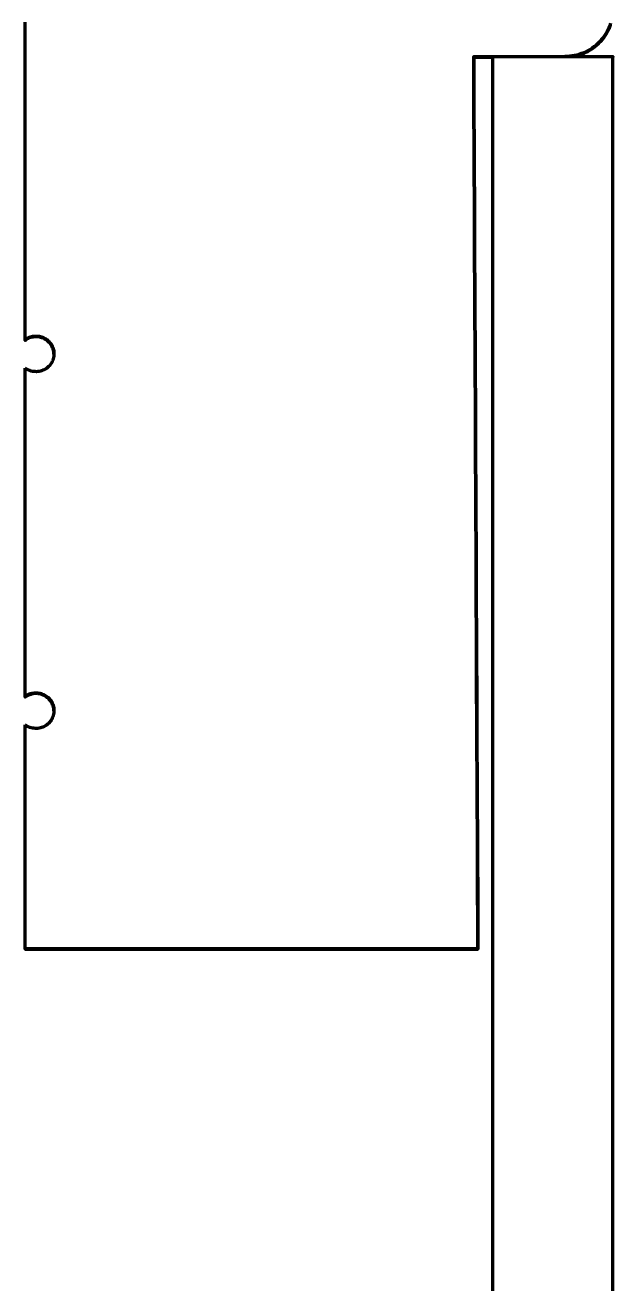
# Model space of a CAD drawing. Header units: millimetres. Extents: x 10 to 410, y 10 to 287.
# Drawn here: x 332.282 to 333.271, y 130.437 to 132.554 of the extents above; entities that cross this region are included whole.
import ezdxf

# ---------------------------------------------------------------- set-up
doc = ezdxf.new("R2010")
doc.units = ezdxf.units.MM
doc.layers.add('SECTION', color=1, linetype='CONTINUOUS', lineweight=70)

msp = doc.modelspace()

# ---------------------------------------------------------------- linework, layer by layer
at = {"layer": 'SECTION'}
for points in [[(332.2825, 132.025), (332.2825, 132.0493), (332.2825, 132.0735), (332.2825, 132.0978), (332.2825, 132.122), (332.2825, 132.1463), (332.2825, 132.1706), (332.2825, 132.1948), (332.2825, 132.2191), (332.2825, 132.2433), (332.2825, 132.2676), (332.2825, 132.2918), (332.2825, 132.3161), (332.2825, 132.3403), (332.2825, 132.3646), (332.2825, 132.3889), (332.2825, 132.4131), (332.2825, 132.4374), (332.2825, 132.4616), (332.2825, 132.4859), (332.2825, 132.5101), (332.2825, 132.5344), (332.2825, 132.5587)], [(333.2676, 132.5571), (333.2663, 132.5532), (333.2647, 132.5494), (333.263, 132.5457), (333.2611, 132.5421), (333.259, 132.5386), (333.2568, 132.5353), (333.2543, 132.532), (333.2517, 132.5289), (333.249, 132.5259), (333.2461, 132.523), (333.243, 132.5203), (333.2399, 132.5177), (333.2366, 132.5153), (333.2332, 132.5131), (333.2296, 132.5111), (333.226, 132.5092), (333.2223, 132.5075), (333.2185, 132.506), (333.2147, 132.5047), (333.2107, 132.5036), (333.2068, 132.5027), (333.2028, 132.502), (333.1987, 132.5015), (333.1947, 132.5012), (333.1906, 132.5011)], [(333.267, 132.5538), (333.2657, 132.5505), (333.2644, 132.5472), (333.2628, 132.544), (333.2612, 132.5409), (333.2594, 132.5379), (333.2574, 132.5349), (333.2554, 132.532), (333.2532, 132.5292), (333.2509, 132.5265), (333.2485, 132.524), (333.2459, 132.5215), (333.2433, 132.5191), (333.2405, 132.5169), (333.2377, 132.5148), (333.2348, 132.5128), (333.2318, 132.5109), (333.2287, 132.5092), (333.2255, 132.5076), (333.2223, 132.5062), (333.219, 132.5049), (333.2157, 132.5037), (333.2123, 132.5027), (333.2088, 132.5018), (333.2054, 132.5011)], [(333.0443, 131.0012), (333.0441, 131.0495), (333.0438, 131.0979), (333.0436, 131.1463), (333.0434, 131.1947), (333.0432, 131.2431), (333.0429, 131.2915), (333.0427, 131.3398), (333.0425, 131.3882), (333.0422, 131.4366), (333.042, 131.485), (333.0418, 131.5334), (333.0416, 131.5818), (333.0413, 131.6302), (333.0411, 131.6785), (333.0409, 131.7269), (333.0406, 131.7753), (333.0404, 131.8237), (333.0402, 131.8721), (333.04, 131.9205), (333.0397, 131.9688), (333.0395, 132.0172), (333.0393, 132.0656), (333.0391, 132.114), (333.0388, 132.1624), (333.0386, 132.2108), (333.0384, 132.2592), (333.0381, 132.3075), (333.0379, 132.3559), (333.0377, 132.4043), (333.0375, 132.4527), (333.0372, 132.5011)], [(333.0372, 132.5011), (333.0422, 132.5011), (333.0471, 132.5011), (333.0521, 132.5011), (333.057, 132.5011), (333.062, 132.5011), (333.0669, 132.5011), (333.0719, 132.5011), (333.0768, 132.5011), (333.0818, 132.5011), (333.0867, 132.5011), (333.0917, 132.5011), (333.0966, 132.5011), (333.1015, 132.5011), (333.1065, 132.5011), (333.1114, 132.5011), (333.1164, 132.5011), (333.1213, 132.5011), (333.1263, 132.5011), (333.1312, 132.5011), (333.1362, 132.5011), (333.1411, 132.5011), (333.1461, 132.5011), (333.151, 132.5011), (333.156, 132.5011), (333.1609, 132.5011), (333.1659, 132.5011), (333.1708, 132.5011), (333.1758, 132.5011), (333.1807, 132.5011), (333.1857, 132.5011), (333.1906, 132.5011)], [(333.0372, 132.5011), (333.0372, 132.5011), (333.0372, 132.501), (333.0372, 132.501), (333.0372, 132.501), (333.0372, 132.501), (333.0372, 132.5009), (333.0372, 132.5009), (333.0372, 132.5009), (333.0372, 132.5009), (333.0372, 132.5008), (333.0372, 132.5008), (333.0372, 132.5008), (333.0372, 132.5008), (333.0372, 132.5008), (333.0372, 132.5007), (333.0372, 132.5007), (333.0372, 132.5007), (333.0372, 132.5007), (333.0372, 132.5006), (333.0372, 132.5006), (333.0372, 132.5006), (333.0372, 132.5006), (333.0372, 132.5005), (333.0372, 132.5005), (333.0372, 132.5005), (333.0372, 132.5005), (333.0372, 132.5005), (333.0372, 132.5004), (333.0372, 132.5004), (333.0372, 132.5004), (333.0372, 132.5004)], [(333.0372, 132.5004), (333.0372, 132.5003), (333.0372, 132.5003), (333.0372, 132.5003), (333.0372, 132.5003), (333.0372, 132.5003), (333.0372, 132.5002), (333.0372, 132.5002), (333.0372, 132.5002), (333.0372, 132.5002), (333.0372, 132.5002), (333.0372, 132.5001), (333.0372, 132.5001), (333.0372, 132.5001), (333.0372, 132.5001), (333.0372, 132.5001), (333.0372, 132.5), (333.0372, 132.5), (333.0372, 132.5), (333.0372, 132.5), (333.0372, 132.5), (333.0372, 132.4999), (333.0372, 132.4999), (333.0372, 132.4999), (333.0372, 132.4999), (333.0372, 132.4999), (333.0372, 132.4998), (333.0372, 132.4998), (333.0372, 132.4998), (333.0372, 132.4998), (333.0372, 132.4998), (333.0372, 132.4997)], [(333.0372, 132.5004), (333.0375, 132.452), (333.0377, 132.4036), (333.0379, 132.3552), (333.0382, 132.3068), (333.0384, 132.2584), (333.0386, 132.2101), (333.0388, 132.1617), (333.0391, 132.1133), (333.0393, 132.0649), (333.0395, 132.0165), (333.0398, 131.9681), (333.04, 131.9197), (333.0402, 131.8714), (333.0404, 131.823), (333.0407, 131.7746), (333.0409, 131.7262), (333.0411, 131.6778), (333.0413, 131.6294), (333.0416, 131.5811), (333.0418, 131.5327), (333.042, 131.4843), (333.0423, 131.4359), (333.0425, 131.3875), (333.0427, 131.3391), (333.0429, 131.2907), (333.0432, 131.2424), (333.0434, 131.194), (333.0436, 131.1456), (333.0439, 131.0972), (333.0441, 131.0488), (333.0443, 131.0004)], [(333.0443, 131.0011), (333.0441, 131.0494), (333.0438, 131.0978), (333.0436, 131.1461), (333.0434, 131.1944), (333.0432, 131.2428), (333.0429, 131.2911), (333.0427, 131.3395), (333.0425, 131.3878), (333.0422, 131.4362), (333.042, 131.4845), (333.0418, 131.5328), (333.0416, 131.5812), (333.0413, 131.6295), (333.0411, 131.6779), (333.0409, 131.7262), (333.0407, 131.7746), (333.0404, 131.8229), (333.0402, 131.8713), (333.04, 131.9196), (333.0397, 131.9679), (333.0395, 132.0163), (333.0393, 132.0646), (333.0391, 132.113), (333.0388, 132.1613), (333.0386, 132.2097), (333.0384, 132.258), (333.0382, 132.3064), (333.0379, 132.3547), (333.0377, 132.403), (333.0375, 132.4514), (333.0372, 132.4997)], [(333.0373, 132.4997), (333.0383, 132.4997), (333.0393, 132.4997), (333.0404, 132.4997), (333.0414, 132.4997), (333.0425, 132.4997), (333.0435, 132.4997), (333.0445, 132.4997), (333.0456, 132.4997), (333.0466, 132.4997), (333.0477, 132.4997), (333.0487, 132.4997), (333.0497, 132.4997), (333.0508, 132.4997), (333.0518, 132.4997), (333.0529, 132.4997), (333.0539, 132.4997), (333.0549, 132.4997), (333.056, 132.4997), (333.057, 132.4997), (333.0581, 132.4997), (333.0591, 132.4997), (333.0602, 132.4997), (333.0612, 132.4997), (333.0622, 132.4997), (333.0633, 132.4997), (333.0643, 132.4997), (333.0654, 132.4997), (333.0664, 132.4997), (333.0674, 132.4997), (333.0685, 132.4997), (333.0695, 132.4997)], [(333.0695, 132.5011), (333.076, 132.5011), (333.0825, 132.5011), (333.089, 132.5011), (333.0956, 132.5011), (333.1021, 132.5011), (333.1086, 132.5011), (333.1151, 132.5011), (333.1216, 132.5011), (333.1281, 132.5011), (333.1346, 132.5011), (333.1411, 132.5011), (333.1476, 132.5011), (333.1541, 132.5011), (333.1607, 132.5011), (333.1672, 132.5011), (333.1737, 132.5011), (333.1802, 132.5011), (333.1867, 132.5011), (333.1932, 132.5011), (333.1997, 132.5011), (333.2062, 132.5011), (333.2127, 132.5011), (333.2192, 132.5011), (333.2258, 132.5011), (333.2323, 132.5011), (333.2388, 132.5011), (333.2453, 132.5011), (333.2518, 132.5011), (333.2583, 132.5011), (333.2648, 132.5011), (333.2713, 132.5011)], [(333.0695, 130.3297), (333.0695, 130.4504), (333.0695, 130.571), (333.0695, 130.6916), (333.0695, 130.8123), (333.0695, 130.9329), (333.0695, 131.0535), (333.0695, 131.1741), (333.0695, 131.2948), (333.0695, 131.4154), (333.0695, 131.536), (333.0695, 131.6567), (333.0695, 131.7773), (333.0695, 131.8979), (333.0695, 132.0186), (333.0695, 132.1392), (333.0695, 132.2598), (333.0695, 132.3805), (333.0695, 132.5011)], [(333.2713, 132.5011), (333.2713, 132.5011), (333.2713, 132.5011), (333.2713, 132.501), (333.2713, 132.501), (333.2713, 132.501), (333.2713, 132.5009), (333.2713, 132.5009), (333.2713, 132.5009), (333.2713, 132.5009), (333.2713, 132.5008), (333.2713, 132.5008), (333.2713, 132.5008), (333.2713, 132.5008), (333.2713, 132.5007), (333.2713, 132.5007), (333.2713, 132.5007), (333.2713, 132.5006), (333.2713, 132.5006), (333.2713, 132.5006), (333.2713, 132.5006), (333.2713, 132.5005), (333.2713, 132.5005), (333.2713, 132.5005), (333.2713, 132.5005), (333.2713, 132.5004), (333.2713, 132.5004), (333.2713, 132.5004), (333.2713, 132.5003), (333.2713, 132.5003), (333.2713, 132.5003), (333.2713, 132.5003)], [(333.2713, 130.376), (333.2713, 130.4941), (333.2713, 130.6122), (333.2713, 130.7302), (333.2713, 130.8483), (333.2713, 130.9663), (333.2713, 131.0844), (333.2713, 131.2025), (333.2713, 131.3205), (333.2713, 131.4386), (333.2713, 131.5566), (333.2713, 131.6747), (333.2713, 131.7928), (333.2713, 131.9108), (333.2713, 132.0289), (333.2713, 132.1469), (333.2713, 132.265), (333.2713, 132.383), (333.2713, 132.5011)], [(333.2713, 132.5003), (333.2713, 132.5002), (333.2713, 132.5002), (333.2713, 132.5002), (333.2713, 132.5002), (333.2713, 132.5002), (333.2713, 132.5002), (333.2713, 132.5002), (333.2713, 132.5001), (333.2713, 132.5001), (333.2713, 132.5001), (333.2713, 132.5001), (333.2713, 132.5001), (333.2713, 132.5001), (333.2713, 132.5), (333.2713, 132.5), (333.2713, 132.5), (333.2713, 132.5), (333.2713, 132.5), (333.2713, 132.5), (333.2713, 132.4999), (333.2713, 132.4999), (333.2713, 132.4999), (333.2713, 132.4999), (333.2713, 132.4999), (333.2713, 132.4999), (333.2713, 132.4998), (333.2713, 132.4998), (333.2713, 132.4998), (333.2713, 132.4998), (333.2713, 132.4998), (333.2713, 132.4998)], [(333.2713, 130.3757), (333.2713, 130.4937), (333.2713, 130.6118), (333.2713, 130.7298), (333.2713, 130.8478), (333.2713, 130.9658), (333.2713, 131.0839), (333.2713, 131.2019), (333.2713, 131.3199), (333.2713, 131.438), (333.2713, 131.556), (333.2713, 131.674), (333.2713, 131.7921), (333.2713, 131.9101), (333.2713, 132.0281), (333.2713, 132.1462), (333.2713, 132.2642), (333.2713, 132.3822), (333.2713, 132.5003)], [(333.2713, 130.3755), (333.2713, 130.4935), (333.2713, 130.6115), (333.2713, 130.7295), (333.2713, 130.8475), (333.2713, 130.9656), (333.2713, 131.0836), (333.2713, 131.2016), (333.2713, 131.3196), (333.2713, 131.4376), (333.2713, 131.5556), (333.2713, 131.6736), (333.2713, 131.7917), (333.2713, 131.9097), (333.2713, 132.0277), (333.2713, 132.1457), (333.2713, 132.2637), (333.2713, 132.3817), (333.2713, 132.4998)], [(332.2825, 132.025), (332.2842, 132.0262), (332.2859, 132.0272), (332.2878, 132.0282), (332.2897, 132.029), (332.2916, 132.0297), (332.2936, 132.0302), (332.2956, 132.0306), (332.2977, 132.0309), (332.2997, 132.031), (332.3018, 132.031), (332.3039, 132.0308), (332.3059, 132.0306), (332.3079, 132.0301), (332.3099, 132.0296), (332.3119, 132.0289), (332.3137, 132.0281), (332.3156, 132.0271), (332.3173, 132.026), (332.319, 132.0249), (332.3206, 132.0236), (332.3221, 132.0221), (332.3235, 132.0206), (332.3248, 132.019), (332.326, 132.0174), (332.3271, 132.0156), (332.328, 132.0138), (332.3289, 132.0119), (332.3295, 132.0099), (332.3301, 132.0079), (332.3305, 132.0059), (332.3308, 132.0039)], [(332.3309, 132.0005), (332.3308, 132.0027), (332.3305, 132.0048), (332.33, 132.0069), (332.3295, 132.0089), (332.3287, 132.0109), (332.3279, 132.0128), (332.3268, 132.0147), (332.3257, 132.0165), (332.3244, 132.0182), (332.3231, 132.0198), (332.3216, 132.0213), (332.32, 132.0228), (332.3183, 132.024), (332.3165, 132.0252), (332.3147, 132.0263), (332.3127, 132.0272), (332.3108, 132.0279), (332.3087, 132.0286), (332.3067, 132.0291), (332.3046, 132.0294), (332.3025, 132.0296), (332.3003, 132.0297), (332.2982, 132.0296), (332.2961, 132.0293), (332.294, 132.0289), (332.2919, 132.0284), (332.2899, 132.0277), (332.288, 132.0269), (332.2861, 132.026), (332.2842, 132.0249), (332.2825, 132.0237)], [(332.2825, 132.025), (332.2825, 132.025), (332.2825, 132.025), (332.2825, 132.0249), (332.2825, 132.0249), (332.2825, 132.0249), (332.2825, 132.0249), (332.2825, 132.0248), (332.2825, 132.0248), (332.2825, 132.0248), (332.2825, 132.0248), (332.2825, 132.0248), (332.2825, 132.0247), (332.2825, 132.0247), (332.2825, 132.0247), (332.2825, 132.0247), (332.2825, 132.0246), (332.2825, 132.0246), (332.2825, 132.0246), (332.2825, 132.0246), (332.2825, 132.0245), (332.2825, 132.0245), (332.2825, 132.0245), (332.2825, 132.0245), (332.2825, 132.0245), (332.2825, 132.0244), (332.2825, 132.0244), (332.2825, 132.0244), (332.2825, 132.0244), (332.2825, 132.0243), (332.2825, 132.0243), (332.2825, 132.0243)], [(332.2825, 132.0237), (332.2825, 132.0237), (332.2825, 132.0237), (332.2825, 132.0238), (332.2825, 132.0238), (332.2825, 132.0239), (332.2825, 132.0239), (332.2825, 132.0239), (332.2825, 132.024), (332.2825, 132.024), (332.2825, 132.0241), (332.2825, 132.0241), (332.2825, 132.0241), (332.2825, 132.0242), (332.2825, 132.0242), (332.2825, 132.0243), (332.2825, 132.0243), (332.2825, 132.0244), (332.2825, 132.0244), (332.2825, 132.0244), (332.2825, 132.0245), (332.2825, 132.0245), (332.2825, 132.0246), (332.2825, 132.0246), (332.2825, 132.0246), (332.2825, 132.0247), (332.2825, 132.0247), (332.2825, 132.0248), (332.2825, 132.0248), (332.2825, 132.0248), (332.2825, 132.0249), (332.2825, 132.0249)], [(332.2825, 132.0243), (332.2825, 132.0243), (332.2825, 132.0242), (332.2825, 132.0242), (332.2825, 132.0242), (332.2825, 132.0242), (332.2825, 132.0242), (332.2825, 132.0241), (332.2825, 132.0241), (332.2825, 132.0241), (332.2825, 132.0241), (332.2825, 132.0241), (332.2825, 132.024), (332.2825, 132.024), (332.2825, 132.024), (332.2825, 132.024), (332.2825, 132.024), (332.2825, 132.0239), (332.2825, 132.0239), (332.2825, 132.0239), (332.2825, 132.0239), (332.2825, 132.0239), (332.2825, 132.0238), (332.2825, 132.0238), (332.2825, 132.0238), (332.2825, 132.0238), (332.2825, 132.0238), (332.2825, 132.0237), (332.2825, 132.0237), (332.2825, 132.0237), (332.2825, 132.0237), (332.2825, 132.0237)], [(332.3308, 132.0039), (332.3309, 132.0016), (332.3309, 131.9994), (332.3307, 131.9971), (332.3303, 131.9949), (332.3297, 131.9928), (332.329, 131.9906), (332.3282, 131.9885), (332.3272, 131.9865), (332.326, 131.9846), (332.3247, 131.9828), (332.3232, 131.9811), (332.3217, 131.9795), (332.32, 131.978), (332.3182, 131.9766), (332.3163, 131.9754), (332.3144, 131.9743), (332.3123, 131.9733), (332.3102, 131.9726), (332.3081, 131.9719), (332.3059, 131.9715), (332.3036, 131.9712), (332.3014, 131.971), (332.2992, 131.9711), (332.2969, 131.9712), (332.2947, 131.9716), (332.2925, 131.9721), (332.2904, 131.9728), (332.2883, 131.9736), (332.2863, 131.9746), (332.2843, 131.9757), (332.2825, 131.977)], [(332.2825, 131.425), (332.2825, 131.4428), (332.2825, 131.4607), (332.2825, 131.4785), (332.2825, 131.4963), (332.2825, 131.5141), (332.2825, 131.5319), (332.2825, 131.5497), (332.2825, 131.5675), (332.2825, 131.5853), (332.2825, 131.6031), (332.2825, 131.6209), (332.2825, 131.6387), (332.2825, 131.6565), (332.2825, 131.6743), (332.2825, 131.6921), (332.2825, 131.7099), (332.2825, 131.7277), (332.2825, 131.7455), (332.2825, 131.7633), (332.2825, 131.7812), (332.2825, 131.799), (332.2825, 131.8168), (332.2825, 131.8346), (332.2825, 131.8524), (332.2825, 131.8702), (332.2825, 131.888), (332.2825, 131.9058), (332.2825, 131.9236), (332.2825, 131.9414), (332.2825, 131.9592), (332.2825, 131.977)], [(332.2825, 131.425), (332.2842, 131.4262), (332.2859, 131.4273), (332.2878, 131.4282), (332.2897, 131.429), (332.2916, 131.4297), (332.2936, 131.4302), (332.2956, 131.4306), (332.2977, 131.4309), (332.2997, 131.431), (332.3018, 131.431), (332.3039, 131.4309), (332.3059, 131.4306), (332.3079, 131.4302), (332.3099, 131.4296), (332.3119, 131.4289), (332.3137, 131.4281), (332.3156, 131.4271), (332.3173, 131.4261), (332.319, 131.4249), (332.3206, 131.4236), (332.3221, 131.4222), (332.3235, 131.4207), (332.3248, 131.4191), (332.326, 131.4174), (332.3271, 131.4156), (332.328, 131.4138), (332.3289, 131.4119), (332.3295, 131.41), (332.3301, 131.408), (332.3305, 131.4059), (332.3308, 131.4039)], [(332.3309, 131.4006), (332.3308, 131.4027), (332.3305, 131.4048), (332.33, 131.4069), (332.3295, 131.4089), (332.3287, 131.4109), (332.3279, 131.4129), (332.3268, 131.4147), (332.3257, 131.4165), (332.3244, 131.4182), (332.3231, 131.4199), (332.3216, 131.4214), (332.32, 131.4228), (332.3183, 131.4241), (332.3165, 131.4252), (332.3147, 131.4263), (332.3127, 131.4272), (332.3108, 131.428), (332.3087, 131.4286), (332.3067, 131.4291), (332.3046, 131.4294), (332.3025, 131.4296), (332.3003, 131.4297), (332.2982, 131.4296), (332.2961, 131.4294), (332.294, 131.429), (332.2919, 131.4284), (332.2899, 131.4277), (332.288, 131.4269), (332.2861, 131.426), (332.2842, 131.4249), (332.2825, 131.4237)], [(332.2825, 131.425), (332.2825, 131.425), (332.2825, 131.425), (332.2825, 131.425), (332.2825, 131.4249), (332.2825, 131.4249), (332.2825, 131.4249), (332.2825, 131.4249), (332.2825, 131.4249), (332.2825, 131.4248), (332.2825, 131.4248), (332.2825, 131.4248), (332.2825, 131.4248), (332.2825, 131.4247), (332.2825, 131.4247), (332.2825, 131.4247), (332.2825, 131.4247), (332.2825, 131.4246), (332.2825, 131.4246), (332.2825, 131.4246), (332.2825, 131.4246), (332.2825, 131.4246), (332.2825, 131.4245), (332.2825, 131.4245), (332.2825, 131.4245), (332.2825, 131.4245), (332.2825, 131.4244), (332.2825, 131.4244), (332.2825, 131.4244), (332.2825, 131.4244), (332.2825, 131.4243), (332.2825, 131.4243)], [(332.2825, 131.4237), (332.2825, 131.4237), (332.2825, 131.4238), (332.2825, 131.4238), (332.2825, 131.4239), (332.2825, 131.4239), (332.2825, 131.4239), (332.2825, 131.424), (332.2825, 131.424), (332.2825, 131.4241), (332.2825, 131.4241), (332.2825, 131.4241), (332.2825, 131.4242), (332.2825, 131.4242), (332.2825, 131.4243), (332.2825, 131.4243), (332.2825, 131.4243), (332.2825, 131.4244), (332.2825, 131.4244), (332.2825, 131.4245), (332.2825, 131.4245), (332.2825, 131.4245), (332.2825, 131.4246), (332.2825, 131.4246), (332.2825, 131.4247), (332.2825, 131.4247), (332.2825, 131.4247), (332.2825, 131.4248), (332.2825, 131.4248), (332.2825, 131.4249), (332.2825, 131.4249), (332.2825, 131.4249)], [(332.2825, 131.4243), (332.2825, 131.4243), (332.2825, 131.4243), (332.2825, 131.4243), (332.2825, 131.4242), (332.2825, 131.4242), (332.2825, 131.4242), (332.2825, 131.4242), (332.2825, 131.4242), (332.2825, 131.4241), (332.2825, 131.4241), (332.2825, 131.4241), (332.2825, 131.4241), (332.2825, 131.4241), (332.2825, 131.424), (332.2825, 131.424), (332.2825, 131.424), (332.2825, 131.424), (332.2825, 131.424), (332.2825, 131.4239), (332.2825, 131.4239), (332.2825, 131.4239), (332.2825, 131.4239), (332.2825, 131.4239), (332.2825, 131.4238), (332.2825, 131.4238), (332.2825, 131.4238), (332.2825, 131.4238), (332.2825, 131.4238), (332.2825, 131.4237), (332.2825, 131.4237), (332.2825, 131.4237)], [(332.3308, 131.4039), (332.3309, 131.4017), (332.3309, 131.3994), (332.3307, 131.3972), (332.3303, 131.395), (332.3297, 131.3928), (332.329, 131.3906), (332.3282, 131.3886), (332.3272, 131.3866), (332.326, 131.3846), (332.3247, 131.3828), (332.3232, 131.3811), (332.3217, 131.3795), (332.32, 131.378), (332.3182, 131.3766), (332.3163, 131.3754), (332.3144, 131.3743), (332.3123, 131.3734), (332.3102, 131.3726), (332.3081, 131.372), (332.3059, 131.3715), (332.3036, 131.3712), (332.3014, 131.3711), (332.2992, 131.3711), (332.2969, 131.3713), (332.2947, 131.3716), (332.2925, 131.3721), (332.2904, 131.3728), (332.2883, 131.3737), (332.2863, 131.3746), (332.2843, 131.3758), (332.2825, 131.377)], [(332.2825, 131.0011), (332.2825, 131.0132), (332.2825, 131.0253), (332.2825, 131.0374), (332.2825, 131.0496), (332.2825, 131.0617), (332.2825, 131.0738), (332.2825, 131.086), (332.2825, 131.0981), (332.2825, 131.1102), (332.2825, 131.1223), (332.2825, 131.1345), (332.2825, 131.1466), (332.2825, 131.1587), (332.2825, 131.1709), (332.2825, 131.183), (332.2825, 131.1951), (332.2825, 131.2072), (332.2825, 131.2194), (332.2825, 131.2315), (332.2825, 131.2436), (332.2825, 131.2558), (332.2825, 131.2679), (332.2825, 131.28), (332.2825, 131.2921), (332.2825, 131.3043), (332.2825, 131.3164), (332.2825, 131.3285), (332.2825, 131.3407), (332.2825, 131.3528), (332.2825, 131.3649), (332.2825, 131.377)], [(332.2825, 131.0011), (332.3071, 131.0011), (332.3316, 131.0011), (332.3562, 131.0011), (332.3808, 131.0011), (332.4054, 131.0011), (332.4299, 131.0011), (332.4545, 131.0011), (332.4791, 131.0011), (332.5037, 131.0011), (332.5282, 131.0011), (332.5528, 131.0011), (332.5774, 131.0011), (332.6019, 131.0011), (332.6265, 131.0011), (332.6511, 131.0011), (332.6757, 131.0011), (332.7002, 131.0011), (332.7248, 131.0011), (332.7494, 131.0011), (332.774, 131.0011), (332.7985, 131.0011), (332.8231, 131.0011), (332.8477, 131.0011), (332.8723, 131.0011), (332.8968, 131.0011), (332.9214, 131.0011), (332.946, 131.0011), (332.9706, 131.0011), (332.9951, 131.0011), (333.0197, 131.0012), (333.0443, 131.0012)], [(332.2825, 131.0011), (332.2825, 131.001), (332.2825, 131.001), (332.2825, 131.001), (332.2825, 131.001), (332.2825, 131.0009), (332.2825, 131.0009), (332.2825, 131.0009), (332.2825, 131.0009), (332.2825, 131.0009), (332.2825, 131.0008), (332.2825, 131.0008), (332.2825, 131.0008), (332.2825, 131.0008), (332.2825, 131.0007), (332.2825, 131.0007), (332.2825, 131.0007), (332.2825, 131.0007), (332.2825, 131.0006), (332.2825, 131.0006), (332.2825, 131.0006), (332.2825, 131.0006), (332.2825, 131.0005), (332.2825, 131.0005), (332.2825, 131.0005), (332.2825, 131.0005), (332.2825, 131.0005), (332.2825, 131.0004), (332.2825, 131.0004), (332.2825, 131.0004), (332.2825, 131.0004), (332.2825, 131.0003)], [(332.2825, 130.9997), (332.2825, 130.9998), (332.2825, 130.9998), (332.2825, 130.9998), (332.2825, 130.9999), (332.2825, 130.9999), (332.2825, 131), (332.2825, 131), (332.2825, 131), (332.2825, 131.0001), (332.2825, 131.0001), (332.2825, 131.0002), (332.2825, 131.0002), (332.2825, 131.0002), (332.2825, 131.0003), (332.2825, 131.0003), (332.2825, 131.0004), (332.2825, 131.0004), (332.2825, 131.0004), (332.2825, 131.0005), (332.2825, 131.0005), (332.2825, 131.0006), (332.2825, 131.0006), (332.2825, 131.0006), (332.2825, 131.0007), (332.2825, 131.0007), (332.2825, 131.0008), (332.2825, 131.0008), (332.2825, 131.0008), (332.2825, 131.0009), (332.2825, 131.0009), (332.2825, 131.001)], [(332.2825, 131.0003), (332.2825, 131.0003), (332.2825, 131.0003), (332.2825, 131.0003), (332.2825, 131.0003), (332.2825, 131.0002), (332.2825, 131.0002), (332.2825, 131.0002), (332.2825, 131.0002), (332.2825, 131.0002), (332.2825, 131.0001), (332.2825, 131.0001), (332.2825, 131.0001), (332.2825, 131.0001), (332.2825, 131.0001), (332.2825, 131), (332.2825, 131), (332.2825, 131), (332.2825, 131), (332.2825, 131), (332.2825, 130.9999), (332.2825, 130.9999), (332.2825, 130.9999), (332.2825, 130.9999), (332.2825, 130.9999), (332.2825, 130.9998), (332.2825, 130.9998), (332.2825, 130.9998), (332.2825, 130.9998), (332.2825, 130.9998), (332.2825, 130.9997), (332.2825, 130.9997)], [(332.2825, 130.9997), (332.3071, 130.9997), (332.3316, 130.9997), (332.3562, 130.9997), (332.3808, 130.9997), (332.4054, 130.9997), (332.4299, 130.9997), (332.4545, 130.9997), (332.4791, 130.9997), (332.5037, 130.9997), (332.5282, 130.9997), (332.5528, 130.9997), (332.5774, 130.9997), (332.602, 130.9998), (332.6265, 130.9998), (332.6511, 130.9998), (332.6757, 130.9998), (332.7003, 130.9998), (332.7248, 130.9998), (332.7494, 130.9998), (332.774, 130.9998), (332.7986, 130.9998), (332.8231, 130.9998), (332.8477, 130.9998), (332.8723, 130.9998), (332.8969, 130.9998), (332.9214, 130.9998), (332.946, 130.9998), (332.9706, 130.9998), (332.9952, 130.9998), (333.0197, 130.9998), (333.0443, 130.9998)], [(333.0443, 131.0012), (333.0443, 131.0011), (333.0443, 131.0011), (333.0443, 131.0011), (333.0443, 131.0011), (333.0443, 131.001), (333.0443, 131.001), (333.0443, 131.001), (333.0443, 131.001), (333.0443, 131.0009), (333.0443, 131.0009), (333.0443, 131.0009), (333.0443, 131.0009), (333.0443, 131.0009), (333.0443, 131.0008), (333.0443, 131.0008), (333.0443, 131.0008), (333.0443, 131.0008), (333.0443, 131.0007), (333.0443, 131.0007), (333.0443, 131.0007), (333.0443, 131.0007), (333.0443, 131.0006), (333.0443, 131.0006), (333.0443, 131.0006), (333.0443, 131.0006), (333.0443, 131.0006), (333.0443, 131.0005), (333.0443, 131.0005), (333.0443, 131.0005), (333.0443, 131.0005), (333.0443, 131.0004)], [(333.0443, 131.0004), (333.0443, 131.0004), (333.0443, 131.0004), (333.0443, 131.0004), (333.0443, 131.0004), (333.0443, 131.0003), (333.0443, 131.0003), (333.0443, 131.0003), (333.0443, 131.0003), (333.0443, 131.0003), (333.0443, 131.0002), (333.0443, 131.0002), (333.0443, 131.0002), (333.0443, 131.0002), (333.0443, 131.0002), (333.0443, 131.0001), (333.0443, 131.0001), (333.0443, 131.0001), (333.0443, 131.0001), (333.0443, 131), (333.0443, 131), (333.0443, 131), (333.0443, 131), (333.0443, 131), (333.0443, 130.9999), (333.0443, 130.9999), (333.0443, 130.9999), (333.0443, 130.9999), (333.0443, 130.9999), (333.0443, 130.9998), (333.0443, 130.9998), (333.0443, 130.9998)]]:
    msp.add_lwpolyline(points, dxfattribs=at)

doc.saveas('drawing.dxf')
